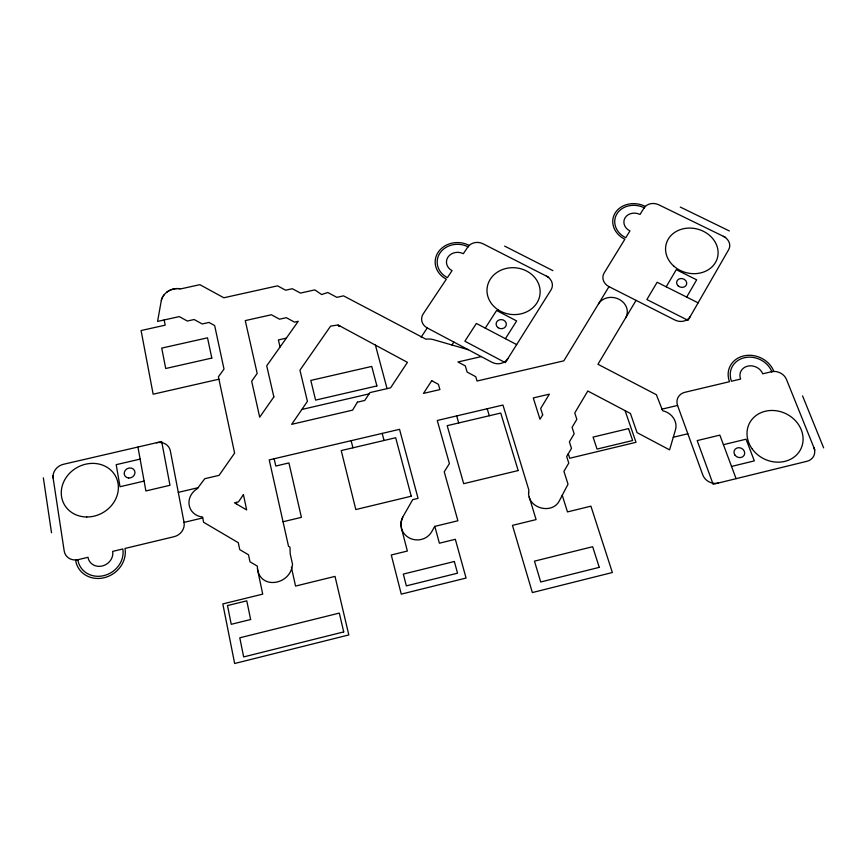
<?xml version="1.0" encoding="UTF-8"?>
<svg xmlns="http://www.w3.org/2000/svg" width="867" height="867" viewBox="0 0 867 867"><rect width="100%" height="100%" fill="white"/><g stroke="black" fill="none" stroke-linecap="round" stroke-linejoin="round"><path stroke-width="1.3" d="M400.901 524.578L400.933 525.348M400.912 523.82L400.955 523.05M528.621 492.922L528.87 490.072L502.947 405.052L437.261 420.473L449.399 463.563L444.24 471.821L457.895 520.764L434.703 526.41L431.755 531.666A16.408 15.649 -0.7 0 1 415.596 539.848A16.408 15.649 -0.7 0 1 401.54 528.686L400.988 522.595L402.906 516.775L412.725 499.652L418.067 498.373L399.535 429.328L269.236 459.9L288.516 546.286L289.957 547.131L290.228 553.991L292.526 564.244C290.824 585.864 257.802 590.46 257.347 566.151L249.978 561.783L248.504 554.804L239.736 549.624L238.295 542.709L203.582 522.248L202.542 517.003A16.56 15.183 -24.5 0 1 189.201 505.331A16.56 15.183 -24.5 0 1 197.199 488.782L204.753 478.714L219.08 475.344L234.61 453.116L218.408 376.82L224 369.06L214.658 325.558L209.012 322.448L202.195 323.965L194.132 319.522L187.326 321.039L179.296 316.596L157.577 321.419L161.229 300.947C162.833 292.385 172.468 287.129 180.704 288.895L199.844 284.679L223.838 297.76L277.548 285.85L285.644 290.207L292.331 288.722L300.459 293.079L314.819 289.881L321.635 294.542L327.78 292.504L336.851 297.348L343.527 295.853L425.957 339.214A15.508 13.98 0.7 0 1 433.446 339.658L468.234 349.694M401.031 522.292L401.161 521.533M161.327 300.513L161.49 299.863M401.323 520.774L401.519 520.037M161.685 299.213L161.912 298.562M401.757 519.3L402.039 518.585M162.183 297.934L162.476 297.305M402.342 517.87L402.7 517.187M162.812 296.698L163.169 296.091M686.675 297.088L696.667 279.835L676.271 269.68L666.192 286.814M636.075 300.35L597.948 364.27L656.373 394.713L662.659 410.752A16.126 14.446 20.8 0 1 675.469 429.783L669.595 449.865L637.061 432.633L630.417 413.461L587.804 391.017L574.756 412.974L576.837 419.335L572.079 427.355L574.171 433.782L569.391 441.877L571.483 448.358L566.671 456.53L568.774 463.076L563.929 471.334L568.026 484.209L559.497 500.552C552.442 514.976 527.84 508.485 528.61 492.521M644.159 207.744A20.418 17.318 11.7 0 0 616.925 213.856A20.418 17.318 11.7 0 0 625.746 237.753L629.941 230.925A11.206 9.504 11.7 0 1 625.085 217.801A11.206 9.504 11.7 0 1 640.041 214.452L645.048 206.292A22.412 19.009 11.7 0 0 615.158 213A22.412 19.009 11.7 0 0 624.847 239.238L604.158 272.964A11.412 9.884 12.1 0 0 608.992 286.641L563.843 360.824L477.045 381.025L475.755 376.69L467.129 372.073L465.297 365.907L457.949 361.983L481.261 356.608M505.407 338.694L516.645 320.942L496.596 310.494L485.271 328.116M451.945 344.99L453.853 342.053M421.113 337.198L427.247 327.943A11.499 10.252 1 0 1 423.215 313.876L446.353 279.174A22.553 19.703 2.4 0 1 438.203 252.199A22.553 19.703 2.4 0 1 468.949 245.296L463.346 253.695A11.282 9.851 2.4 0 0 447.957 257.141A11.282 9.851 2.4 0 0 452.054 270.634L447.372 277.657A20.548 17.947 2.4 0 1 439.937 253.077A20.548 17.947 2.4 0 1 467.952 246.792M163.57 295.506L163.993 294.943M166.551 292.374L167.136 291.93M167.743 291.507L168.371 291.106M169.022 290.738L169.683 290.391M170.365 290.077L171.059 289.784M171.764 289.535L172.479 289.296M173.205 289.101L173.942 288.939M731.531 466.446L754.323 460.876L746.064 439.201L723.414 444.695M673.28 437.271L687.845 433.76M283.043 521.761L301.402 517.35L288.928 462.935L275.782 466.034L274.145 458.751M77.813 559.735A23.452 21.079 -33.1 0 0 103.78 575.634A23.452 21.079 -33.1 0 0 122.821 548.963L112.688 551.39A12.864 11.564 -33.1 0 1 102.241 565.988A12.864 11.564 -33.1 0 1 87.99 557.297L75.602 560.266A25.739 23.138 -33.1 0 0 104.116 577.725A25.739 23.138 -33.1 0 0 125 548.443L174.029 536.706A12.593 11.499 -28.3 0 0 184.042 522.389L202.726 517.935M661.564 409.246L677.561 405.431A12.03 10.653 21.1 0 1 684.952 392.285L729.515 381.697A23.994 20.808 22.5 0 1 743.615 355.936A23.994 20.808 22.5 0 1 773.765 371.184L762.732 373.807A11.997 10.404 22.5 0 0 747.647 366.145A11.997 10.404 22.5 0 0 740.613 379.063L731.488 381.231A21.859 18.955 22.5 0 1 744.33 357.746A21.859 18.955 22.5 0 1 771.803 371.65M178.299 492.369L198.51 487.601M144.106 481.087L120.014 486.734L116.2 464.669L140.129 459.109M301.879 409.462L369.125 393.878M218.917 379.204L153.145 394.203L141.083 330.533L165.185 325.168L164.156 319.956M286.327 338.141L278.394 339.929L280.052 346.995M339.972 326.025L338.65 326.317L338.347 325.147M174.679 288.798L175.427 288.689M176.174 288.624L176.922 288.581M177.659 288.581L178.407 288.603M179.144 288.657L179.87 288.744M680.292 207.072L729.342 230.947M725.603 237.406L658.812 204.807A11.173 9.429 12.4 0 0 643.943 208.102M698.119 302.832L657.132 282.263L646.88 299.548L688.04 320.357L728.692 249.631A11.369 9.58 16 0 0 723.349 236.312M608.992 286.641L674.873 320.01A11.618 10.057 16.6 0 0 690.295 316.444M504.637 246.098L552.886 270.645M548.692 277.288L483.006 243.768A11.238 9.775 3.6 0 0 467.703 247.16M516.656 344.6L476.373 323.445L464.875 341.219L505.331 362.644L551.044 289.86A11.39 9.981 8.1 0 0 546.481 276.161M427.247 327.943L491.979 362.287A11.65 10.469 6.4 0 0 507.856 358.613M802.56 395.894L823.65 447.892M814.882 450.038L786.477 379.464A12.051 10.415 23.7 0 0 771.316 371.77M736.094 478.671L719.848 435.126L697.187 440.599L713.14 484.306L806.971 461.277A12.431 10.805 28.1 0 0 813.918 447.632M677.561 405.431L702.736 474.823A12.387 11.076 26.4 0 0 718.255 483.049M625.085 410.655L635.999 442.311L569.706 458.253L568.275 453.809M562.239 495.285L567.484 511.909L590.915 506.165L612.362 572.513L532.36 592.562L512.462 525.38L536.099 519.593L529.249 497.073M487.211 408.747L489.302 415.748M456.671 415.911L458.697 422.955M434.822 526.388L439.385 543.208L455.338 539.296L466.067 578.051L401.269 594.133L391.277 554.978L407.36 551.044L401.28 527.635M375.411 345.109L387.061 388.633M382.195 433.392L384.048 440.479M351.135 440.685L352.934 447.816M291.366 567.202L295.56 586.07L335.02 576.392L348.816 634.937L234.654 663.504L222.819 603.931L262.723 594.133L257.629 569.944M236.301 502.383L236.658 504.095M401.118 526.876L401.009 526.117M184.042 522.389L170.333 450.818A12.268 11.011 -23.6 0 0 156.418 442.755M137.94 447.036L145.894 490.95L169.965 485.292L161.685 441.531L63.497 464.278A12.528 11.011 -28.6 0 0 53.125 478.075M52.757 475.625L64.191 550.957A12.875 11.488 -33.2 0 0 78.355 559.605M43.35 477.815L51.521 532.772M257.456 568.492L257.499 569.175M598.447 303.97A15.4 13.482 13 0 1 619.049 299.278A15.4 13.482 13 0 1 625.627 317.853M357.41 402.169L352.587 410.134L291.67 424.331L307.427 401.367L299.939 370.187L330.598 326.133L338 324.962L407.425 362.363L390.594 387.82L369.981 392.588L364.725 400.467L357.41 402.169M542.688 414.827L540 419.26L533.27 397.942L549.364 394.16L540.672 408.476L542.688 414.827M431.723 380.7L423.497 393.38L439.916 389.597L438.399 384.309L431.723 380.7M243.432 494.645L238.479 501.874L234.469 502.827L246.672 509.926L243.432 494.645M273.853 396.902L259.699 417.179L251.668 381.231L257.185 373.449L245.263 320.606L271.382 314.764L279.542 319.197L286.305 317.68L294.498 322.134L298.259 321.289L266.722 365.82L273.853 396.902M599.26 567.354L540.715 581.985L534.473 561.144L592.66 546.709L599.26 567.354M343.722 631.913L243.649 656.926L239.791 637.798L339.311 613.088L343.722 631.913M454.341 561.502L403.318 574.084L406.352 585.864L457.548 573.195L454.341 561.502M250.639 619.515L231.24 624.305L227.49 605.567L246.781 600.831L250.639 619.515M411.251 496.206L355.817 509.547L341.219 450.569L395.677 437.737L411.251 496.206M518.184 470.553L463.682 483.667L447.188 425.675L500.747 413.05L518.184 470.553M628.542 428.601L593.071 437.087L597.038 449.073L632.639 440.523L628.542 428.601M376.896 385.934L315.599 400.11L310.809 380.418L371.737 366.427L376.896 385.934M211.808 358.082L165.716 368.508L161.728 348.101L207.516 337.827L211.808 358.082M734.934 455.088A5.484 4.855 26.1 0 0 744.2 455.186A5.484 4.855 26.1 0 0 738.879 447.675A5.484 4.855 26.1 0 0 734.934 455.088M752.318 449.128A28.73 25.1 26.5 0 0 800.642 449.355A28.73 25.1 26.5 0 0 772.172 410.459A28.73 25.1 26.5 0 0 752.318 449.128M128.695 478.02A5.516 4.931 -26.2 0 0 134.645 470.803A5.516 4.931 -26.2 0 0 125.412 470.142A5.516 4.931 -26.2 0 0 128.695 478.02M86.819 516.981A29.294 26.01 -28.8 0 0 115.929 476.893A29.294 26.01 -28.8 0 0 66.726 476.666A29.294 26.01 -28.8 0 0 86.819 516.981M678.102 285.839A5.115 4.389 15.7 0 0 686.566 284.419A5.115 4.389 15.7 0 0 680.346 278.578A5.115 4.389 15.7 0 0 678.102 285.839M673.887 266.191A26.53 22.509 15.1 0 0 717.432 257.835A26.53 22.509 15.1 0 0 684.171 228.585A26.53 22.509 15.1 0 0 673.887 266.191M498.167 327.737A5.126 4.563 6.1 0 0 506.317 324.789A5.126 4.563 6.1 0 0 499.208 319.901A5.126 4.563 6.1 0 0 498.167 327.737M497.896 309.682A26.617 23.409 6.4 0 0 540 294.314A26.617 23.409 6.4 0 0 502.817 269.431A26.617 23.409 6.4 0 0 497.896 309.682"/></g></svg>
